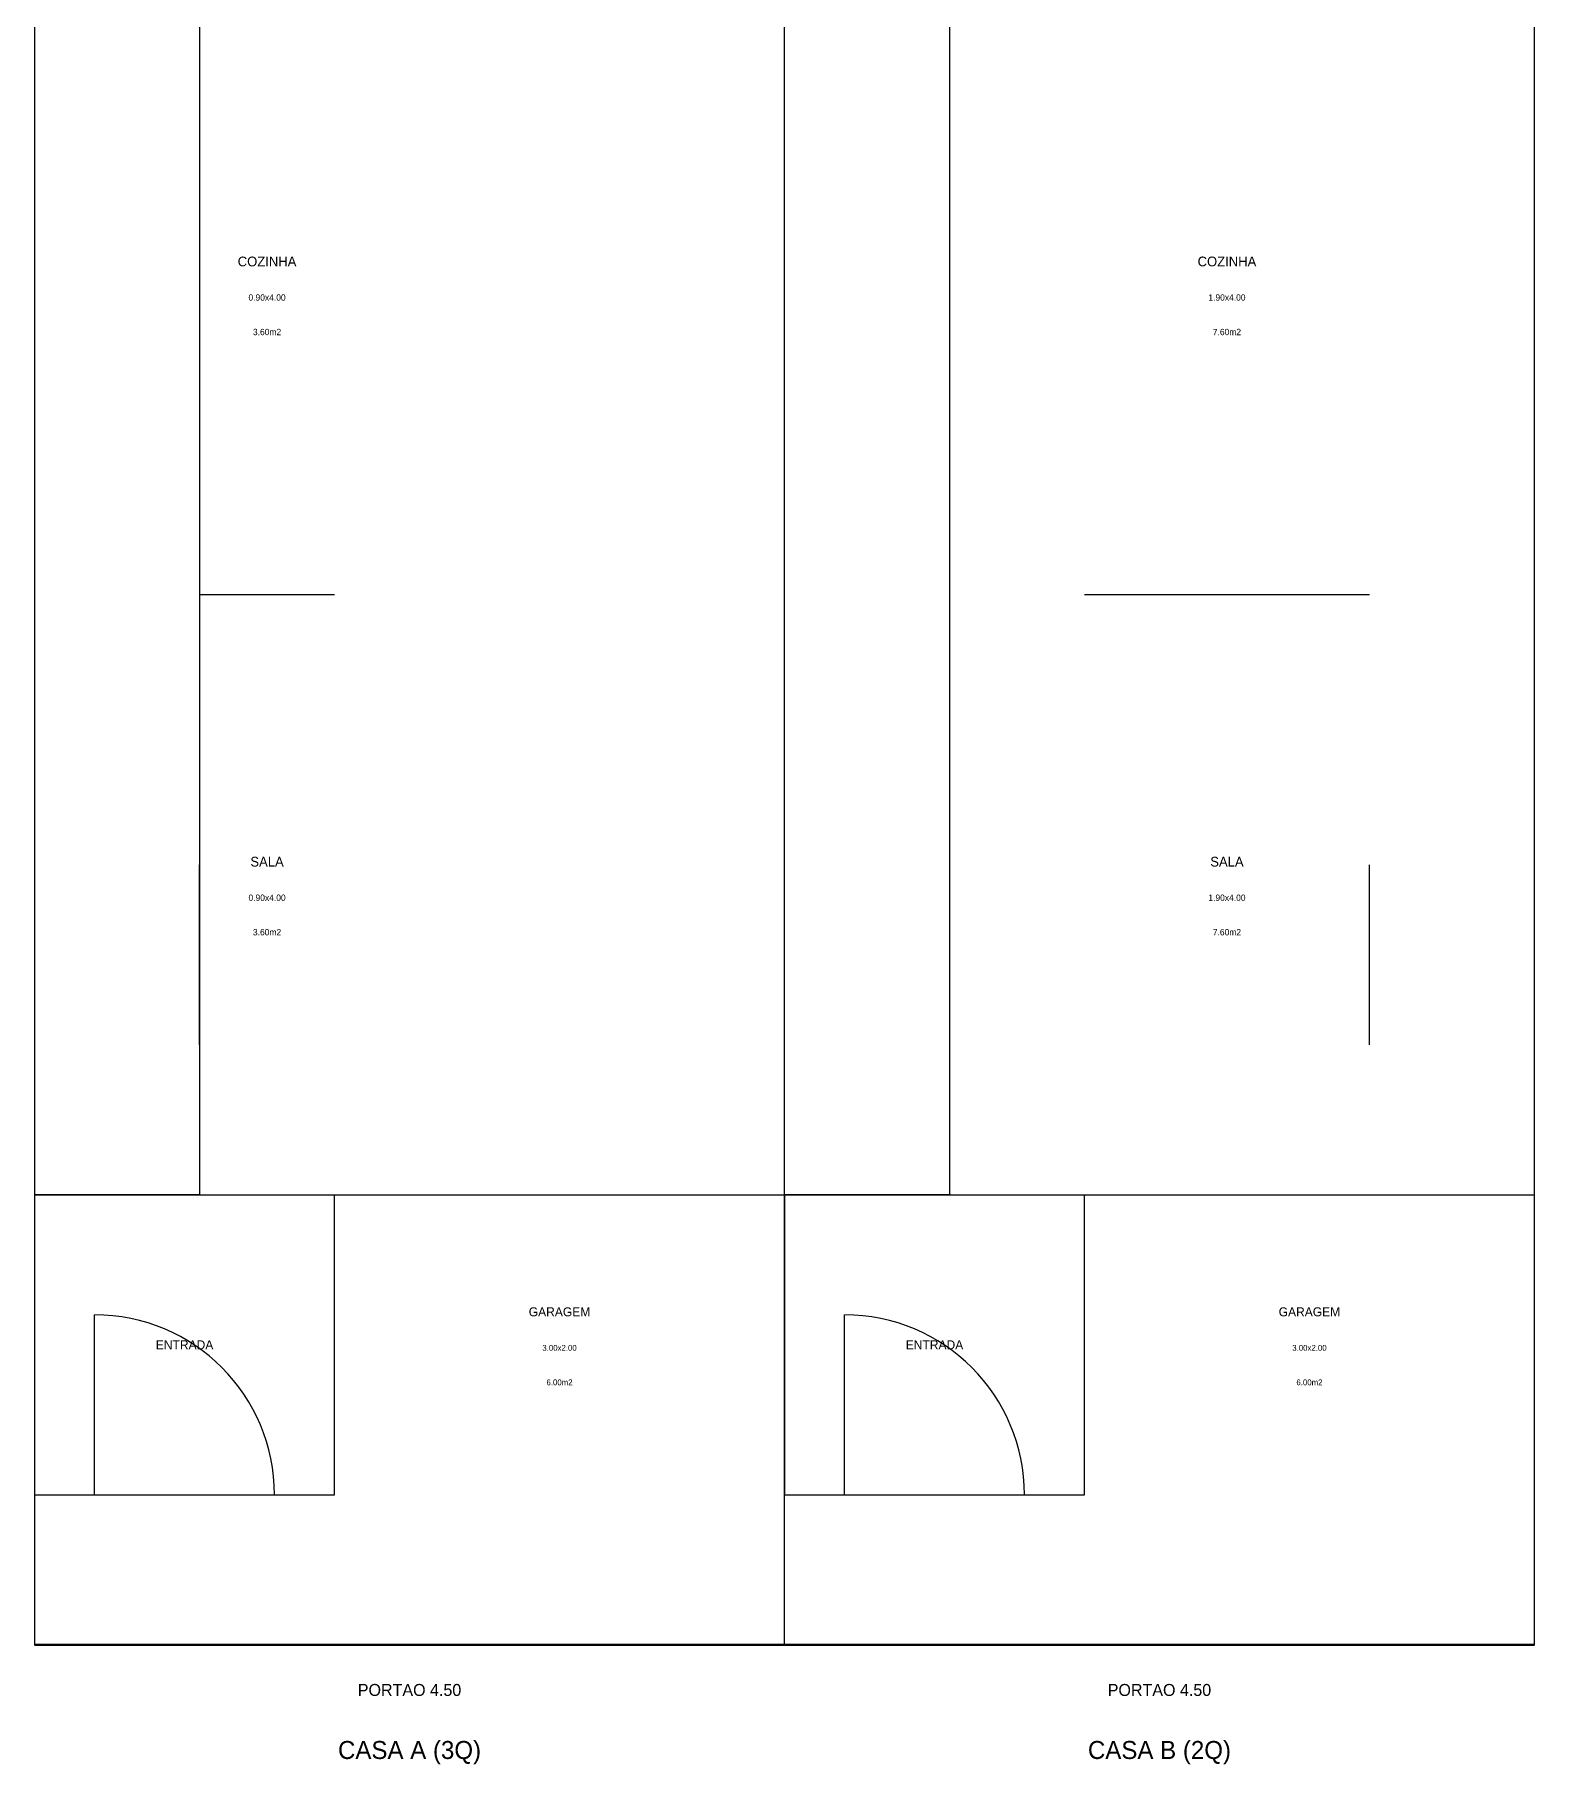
# Model space of a CAD drawing. Header units: millimetres. Extents: x 0 to 10000, y -796 to 26000.
# Drawn here: x 0 to 10000, y -796 to 10732 of the extents above; entities that cross this region are included whole.
import ezdxf
from ezdxf.enums import TextEntityAlignment as Align

# ---------------------------------------------------------------- set-up
doc = ezdxf.new("R2010")
doc.units = ezdxf.units.MM
for name, color, linetype in [('DIVISAS', 8, 'Continuous'), ('JANELAS', 3, 'Continuous'), ('PAREDES', 7, 'Continuous'), ('PORTAS', 30, 'Continuous'), ('TEXTOS', 5, 'Continuous')]:
    doc.layers.add(name, color=color, linetype=linetype)

msp = doc.modelspace()

# ---------------------------------------------------------------- linework, layer by layer
at = {"layer": 'DIVISAS'}
msp.add_line((5000, 0), (5000, 26000), dxfattribs=at)
msp.add_lwpolyline([(0, 0), (10000, 0), (10000, 26000), (0, 26000)], close=True, dxfattribs=at)
at = {"layer": 'JANELAS'}
for p, q in [((1100, 4000), (1100, 5200)), ((8900, 4000), (8900, 5200))]:
    msp.add_line(p, q, dxfattribs=at)
at = {"layer": 'PAREDES'}
for p, q in [((1100, 7000), (2000, 7000)), ((7000, 7000), (8900, 7000)), ((0, 3000), (5000, 3000)), ((2000, 1000), (2000, 3000)), ((5000, 3000), (10000, 3000)), ((7000, 1000), (7000, 3000))]:
    msp.add_line(p, q, dxfattribs=at)
for points in [[(0, 1000), (2000, 1000), (2000, 3000), (5000, 3000), (5000, 11000), (3900, 11000), (3900, 20000), (3900, 20000), (3900, 25000), (0, 25000), (0, 20000), (1100, 20000), (1100, 3000), (0, 3000), (0, 1000)], [(5000, 1000), (7000, 1000), (7000, 3000), (10000, 3000), (10000, 11000), (8900, 11000), (8900, 16500), (10000, 16500), (10000, 21500), (6100, 21500), (6100, 16500), (6100, 16500), (6100, 3000), (5000, 3000), (5000, 1000)]]:
    msp.add_lwpolyline(points, close=True, dxfattribs=at)
at = {"layer": 'PORTAS'}
for p, q in [((400, 1000), (400, 2200)), ((5400, 1000), (5400, 2200)), ((400, 1000), (1600, 1000)), ((5400, 1000), (6600, 1000))]:
    msp.add_line(p, q, dxfattribs=at)
at = {"layer": 'PORTAS', "lineweight": 50}
for p, q in [((0, 0), (5000, 0)), ((5000, 0), (10000, 0))]:
    msp.add_line(p, q, dxfattribs=at)
at = {"layer": 'PORTAS'}
for centre in [(400, 1000), (5400, 1000)]:
    msp.add_arc(centre, 1200, 0, 90, dxfattribs=at)

# ---------------------------------------------------------------- texts
at = {"layer": 'TEXTOS'}
for s, height, p in [('COZINHA', 65, (1550, 9220)), ('COZINHA', 65, (7950, 9220)), ('0.90x4.00', 42.2, (1550, 8980)), ('1.90x4.00', 42.2, (7950, 8980)), ('3.60m2', 42.2, (1550, 8750)), ('7.60m2', 42.2, (7950, 8750)), ('SALA', 65, (1550, 5220)), ('SALA', 65, (7950, 5220)), ('0.90x4.00', 42.2, (1550, 4980)), ('1.90x4.00', 42.2, (7950, 4980)), ('3.60m2', 42.2, (1550, 4750)), ('7.60m2', 42.2, (7950, 4750)), ('GARAGEM', 60, (3500, 2220)), ('GARAGEM', 60, (8500, 2220)), ('ENTRADA', 60, (1000, 2000)), ('3.00x2.00', 39, (3500, 1980)), ('ENTRADA', 60, (6000, 2000)), ('3.00x2.00', 39, (8500, 1980)), ('6.00m2', 39, (3500, 1750)), ('6.00m2', 39, (8500, 1750)), ('PORTAO 4.50', 80, (2500, -300)), ('PORTAO 4.50', 80, (7500, -300)), ('CASA A (3Q)', 120, (2500, -700)), ('CASA B (2Q)', 120, (7500, -700))]:
    msp.add_text(s, height=height, dxfattribs=at).set_placement(p, align=Align.MIDDLE_CENTER)

doc.saveas('drawing.dxf')
